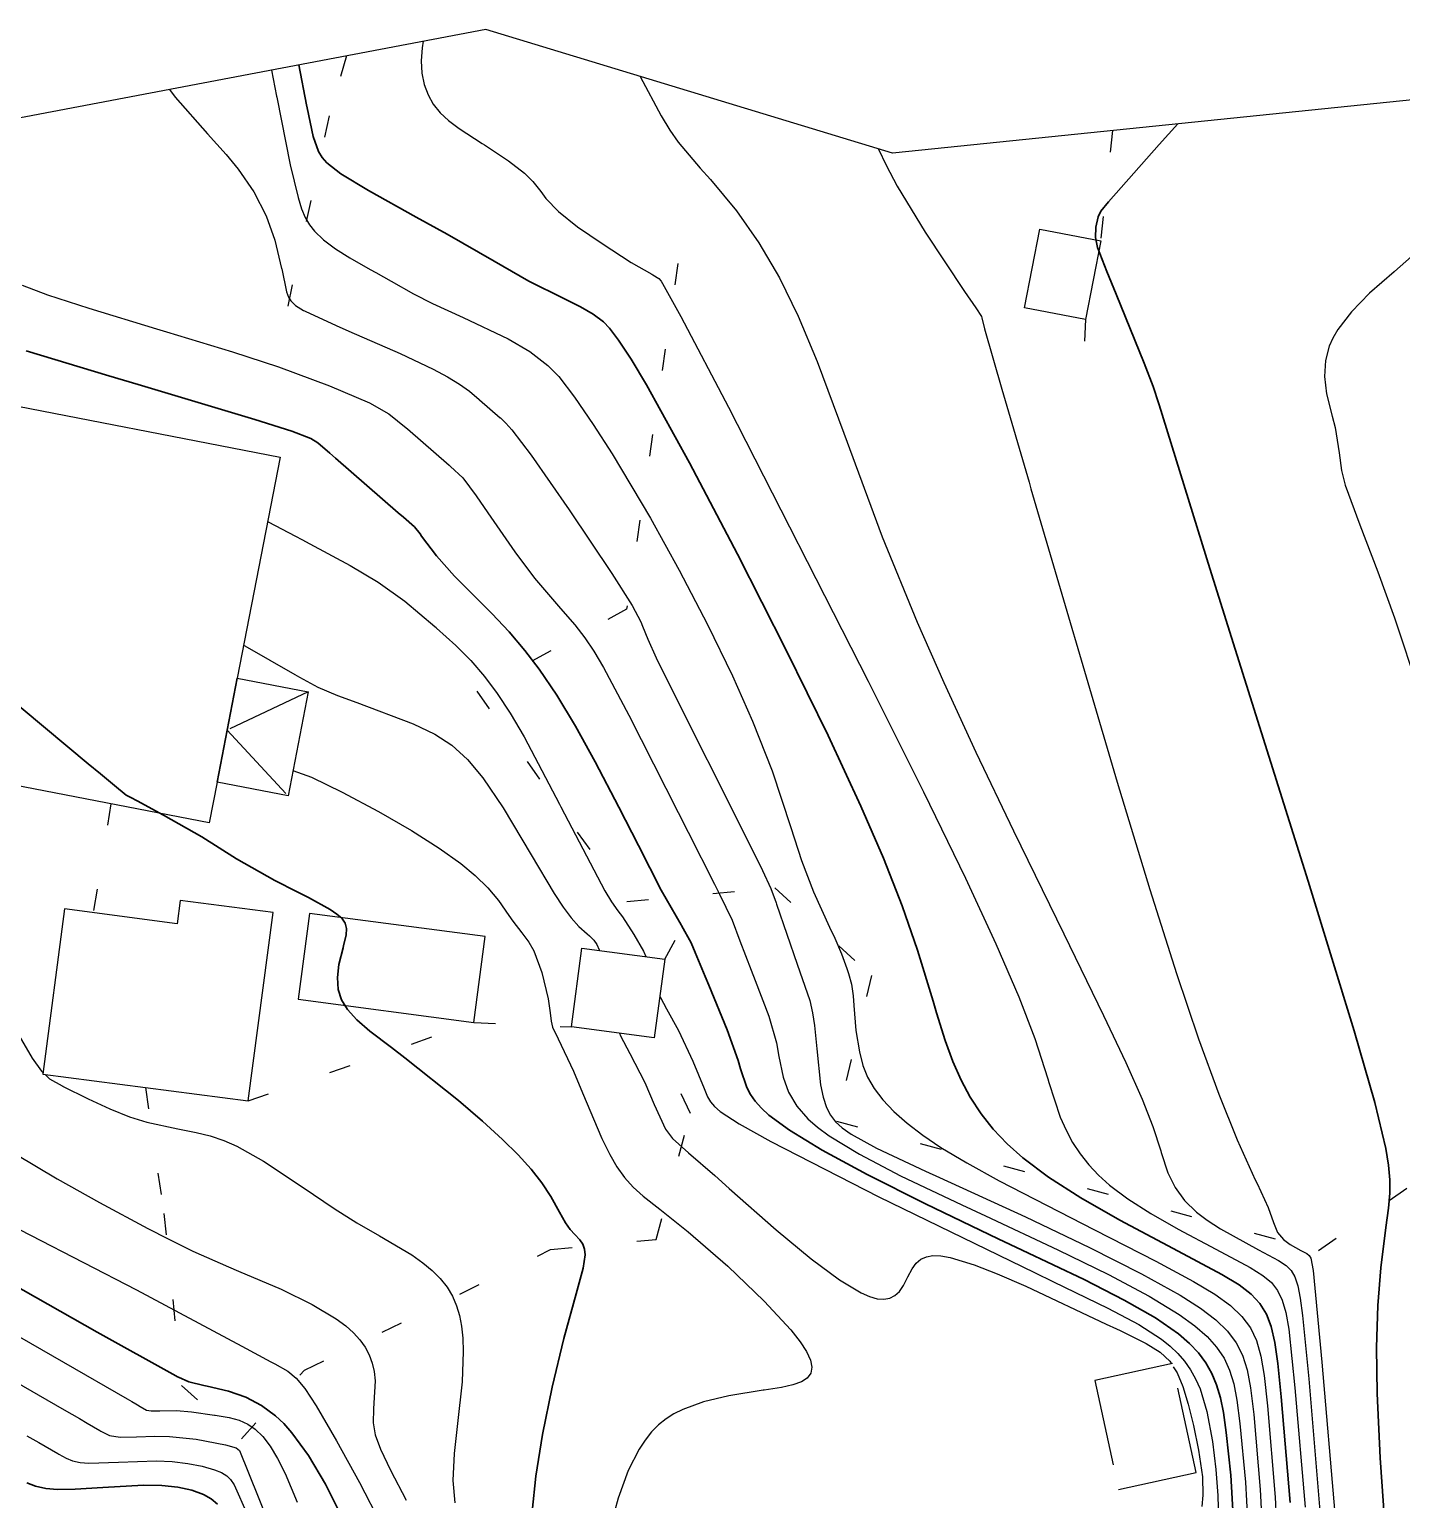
# Model space of a CAD drawing. Header units: metres. Extents: x 1233805 to 1234355, y 654698 to 655114.
# Drawn here: x 1234240.63 to 1234272.36, y 655074.93 to 655108.94 of the extents above; entities that cross this region are included whole.
import ezdxf

# ---------------------------------------------------------------- set-up
doc = ezdxf.new("R2010")
doc.units = ezdxf.units.M
doc.linetypes.add('ИИDash_05_15', pattern=[2, 0.5, -1.5])
doc.linetypes.add('ИИDash_20_10', pattern=[3, 2, -1])
for name, color, linetype, lineweight in [('ИИ_ГОРИЗОНТАЛИ_ОСН', 32, 'Continuous', 25), ('ИИ_ГОРИЗОНТАЛИ_УТОЛЩ', 32, 'Continuous', 30), ('ИИ_СТРОЕНИЕ', 7, 'Continuous', 25), ('ИИ_УГОДЬЯ', 7, 'Continuous', 25)]:
    doc.layers.add(name, color=color, linetype=linetype, lineweight=lineweight)
doc.layers.add('Оформление точек', color=7, linetype='Continuous')

msp = doc.modelspace()

# ---------------------------------------------------------------- linework, layer by layer
at = {"layer": 'ИИ_ГОРИЗОНТАЛИ_ОСН'}
for points, elevation in [([(1234249.73148884, 655108.65982694), (1234249.70610259, 655108.51193482), (1234249.68690889, 655108.20799627), (1234249.7036277, 655107.92498833), (1234249.75624778, 655107.66304587), (1234249.84477194, 655107.42214918), (1234249.96718673, 655107.20516803), (1234250.12509262, 655107.00745862), (1234250.31670699, 655106.82948129), (1234250.56781592, 655106.64740182), (1234251.09744411, 655106.29813153), (1234251.15017089, 655106.26447103), (1234251.70585164, 655105.89559479), (1234252.07433848, 655105.61316981), (1234252.27012132, 655105.42000261), (1234252.45440348, 655105.18271394), (1234252.5703726, 655105.02738116), (1234252.86551008, 655104.72110057), (1234253.3044724, 655104.37217882), (1234253.87009488, 655103.98068956), (1234254.54472387, 655103.54571707), (1234255.01893516, 655103.27275024), (1234255.04148935, 655103.26132458), (1234255.18307908, 655103.17498075), (1234255.23291092, 655103.11225856), (1234255.26760598, 655103.06159238), (1234255.26904496, 655103.05953304), (1234255.69417909, 655102.29658343), (1234256.78968564, 655100.1972754), (1234260.02252934, 655093.86415125), (1234261.3015755, 655091.30106415), (1234262.27327715, 655089.30442402), (1234262.97926336, 655087.78735161), (1234263.51010439, 655086.56028675), (1234263.88007457, 655085.5948629), (1234264.17488095, 655084.66731357), (1234264.20195793, 655084.57582303), (1234264.46677284, 655083.77996826), (1234264.6018385, 655083.4727908), (1234264.75201845, 655083.19353668), (1234264.92761597, 655082.92573104), (1234265.12716954, 655082.67405878), (1234265.35329326, 655082.43524091), (1234265.60784924, 655082.20733747), (1234266.02899434, 655081.89113844), (1234266.5569946, 655081.55197667), (1234267.1916163, 655081.18830444), (1234268.06271845, 655080.72575165), (1234268.85902813, 655080.29948898), (1234269.1518134, 655080.1171417), (1234269.34676391, 655079.95406339), (1234269.49019949, 655079.77129019), (1234269.59772262, 655079.54720538), (1234269.68041314, 655079.26121505), (1234269.74935367, 655078.8776548), (1234269.89342467, 655077.51605108), (1234270.12525908, 655074.75803814)], 48.5), ([(1234246.22689705, 655107.99381798), (1234246.34456335, 655107.38949194), (1234246.34901502, 655107.36661591), (1234246.6590945, 655105.80687731), (1234246.83901188, 655105.0465557), (1234246.92130204, 655104.786825), (1234247.00674344, 655104.58328485), (1234247.10323585, 655104.41674556), (1234247.22317835, 655104.26573411), (1234247.43109851, 655104.06804824), (1234247.7018269, 655103.86397906), (1234248.03556629, 655103.65179622), (1234248.50444631, 655103.38567493), (1234248.63749521, 655103.31189877), (1234248.99137101, 655103.1114126), (1234249.50674423, 655102.82324756), (1234249.9479992, 655102.59865804), (1234250.6541202, 655102.27279376), (1234251.70002243, 655101.77848872), (1234252.20168724, 655101.48253802), (1234252.61564942, 655101.16291032), (1234252.87256508, 655100.90415981), (1234253.22989093, 655100.42729738), (1234253.6641789, 655099.79698136), (1234254.10319281, 655099.12032151), (1234254.99345097, 655097.63125043), (1234255.65365982, 655096.43096855), (1234256.30572846, 655095.17166442), (1234256.88296179, 655093.98247086), (1234257.35065457, 655092.93529979), (1234257.79989564, 655091.78460958), (1234258.23471964, 655090.4730507), (1234258.48136626, 655089.71457117), (1234258.76021824, 655088.98962836), (1234259.12932923, 655088.17125977), (1234259.24951162, 655087.91362424), (1234259.40424072, 655087.55294704), (1234259.52743241, 655087.21340158), (1234259.55072791, 655087.1449178), (1234259.56719021, 655087.09776884), (1234259.64090839, 655086.85191445), (1234259.67882149, 655086.58654033), (1234259.69364482, 655086.3586522), (1234259.73963082, 655085.78254798), (1234259.81909431, 655085.28875563), (1234259.90055757, 655084.97326642), (1234260.01035424, 655084.70071198), (1234260.16235466, 655084.43688431), (1234260.36046895, 655084.17653651), (1234260.61384305, 655083.90958799), (1234260.92140476, 655083.63876795), (1234261.28531437, 655083.36218427), (1234261.70705613, 655083.07872366), (1234262.30387305, 655082.71909518), (1234263.05355626, 655082.30342115), (1234265.25640914, 655081.17135178), (1234266.67902166, 655080.44814144), (1234267.5488928, 655079.97847062), (1234268.04170679, 655079.67998395), (1234268.40029314, 655079.41969477), (1234268.66616478, 655079.16740054), (1234268.86177837, 655078.90139932), (1234269.00051927, 655078.60856243), (1234269.10258096, 655078.25276442), (1234269.17942309, 655077.80146539), (1234269.25690606, 655077.10366084), (1234269.43431334, 655074.98846836), (1234269.52757831, 655073.01666083)], 47.5), ([(1234254.75221758, 655107.84790836), (1234255.23466762, 655106.93608749), (1234255.43622575, 655106.60437894), (1234255.63067899, 655106.32433887), (1234256.13988654, 655105.72495707), (1234256.37385309, 655105.46441266), (1234256.9750657, 655104.74098169), (1234257.49589775, 655104.00016465), (1234257.97424036, 655103.18815243), (1234258.40809427, 655102.30615909), (1234258.84336717, 655101.25327811), (1234259.4571088, 655099.59904008), (1234260.3503192, 655097.20179552), (1234261.15275247, 655095.22827449), (1234261.76954029, 655093.82689418), (1234262.51242706, 655092.21798174), (1234263.38071273, 655090.40068583), (1234264.54437352, 655088.01932804), (1234265.46893544, 655086.12605472), (1234265.98071032, 655085.03992346), (1234266.35620123, 655084.19139687), (1234266.60604449, 655083.55927837), (1234266.78819694, 655082.99685917), (1234266.79941188, 655082.95912113), (1234266.9545057, 655082.49302678), (1234267.12038998, 655082.15119184), (1234267.33854793, 655081.8483268), (1234267.61816853, 655081.5761477), (1234267.86317403, 655081.39169461), (1234268.17042332, 655081.1937314), (1234269.04709725, 655080.71097368), (1234269.51409579, 655080.45999816), (1234269.69225528, 655080.34459192), (1234269.80596751, 655080.23041491), (1234269.89170915, 655080.08061289), (1234269.95925502, 655079.87526353), (1234270.01663969, 655079.59072256), (1234270.07109609, 655079.19151352), (1234270.21168398, 655077.72224619), (1234270.46933015, 655074.67439502)], 49), ([(1234243.86505016, 655107.54497508), (1234243.99854817, 655107.36840087), (1234244.74717528, 655106.51762042), (1234245.17650721, 655106.03935296), (1234245.45524815, 655105.70222531), (1234245.81555113, 655105.17659548), (1234246.09918462, 655104.62716294), (1234246.30587301, 655104.05883062), (1234246.45947906, 655103.40538151), (1234246.46050749, 655103.40015587), (1234246.57587048, 655102.86424854), (1234246.6182221, 655102.74238622), (1234246.66945638, 655102.65564095), (1234246.78257634, 655102.54774792), (1234246.96644415, 655102.43539119), (1234246.98523832, 655102.42507749), (1234247.00223178, 655102.41569683), (1234247.7187889, 655102.08444863), (1234248.01246436, 655101.95880559), (1234249.1995527, 655101.44289377), (1234249.96762514, 655101.0803233), (1234250.29647832, 655100.9035037), (1234250.57269395, 655100.73365777), (1234250.80040831, 655100.56919596), (1234251.02686936, 655100.37595896), (1234251.03553327, 655100.36819154), (1234251.5096822, 655099.95522012), (1234251.51766752, 655099.94858477), (1234251.6465619, 655099.8319369), (1234251.78394347, 655099.67660184), (1234252.22628809, 655099.08637145), (1234253.10532265, 655097.8201313), (1234254.09533364, 655096.34823794), (1234254.5643718, 655095.61481803), (1234254.76586631, 655095.23590007), (1234254.80492591, 655095.13253959), (1234254.92563582, 655094.82951335), (1234255.1237066, 655094.39990737), (1234256.13371868, 655092.37220117), (1234256.47478608, 655091.69468575), (1234257.57884603, 655089.47838467), (1234257.77413292, 655089.06836997), (1234257.89389685, 655088.73346024), (1234257.90252776, 655088.70738352), (1234258.37976692, 655087.31900703), (1234258.44688237, 655087.13891018), (1234258.67274457, 655086.47362894), (1234258.73903038, 655086.19015021), (1234258.785614, 655085.89581357), (1234258.83381425, 655085.35576522), (1234258.92030762, 655084.52570579), (1234258.9820106, 655084.23742201), (1234259.06158849, 655084.00254017), (1234259.15339083, 655083.82618573), (1234259.27125535, 655083.67282993), (1234259.42528554, 655083.52934642), (1234259.62677167, 655083.3853182), (1234260.21587447, 655083.06156606), (1234261.34853081, 655082.53176442), (1234261.67283574, 655082.3838824), (1234263.65998022, 655081.46990607), (1234265.1450119, 655080.76122462), (1234266.34112823, 655080.1561745), (1234267.23447106, 655079.66048524), (1234267.70471443, 655079.36245503), (1234268.06207301, 655079.09275219), (1234268.33307172, 655078.83135674), (1234268.53571768, 655078.56078816), (1234268.67997194, 655078.27304199), (1234268.78590078, 655077.93491846), (1234268.8640924, 655077.5188556), (1234268.93864676, 655076.89746572), (1234269.09177899, 655075.16692252), (1234269.17389173, 655073.53239478)], 47), ([(1234260.26564711, 655106.16781622), (1234260.44237073, 655105.79249984), (1234260.6955943, 655105.31245855), (1234261.33798997, 655104.24590807), (1234262.2508426, 655102.87240091), (1234262.51054201, 655102.49373718), (1234262.6429756, 655102.29365741), (1234262.64969627, 655102.26587498), (1234262.7125378, 655102.01366128), (1234263.11782836, 655100.61187032), (1234263.74262778, 655098.46315862), (1234263.7869299, 655098.31070101), (1234265.78200727, 655091.52784914), (1234266.53806867, 655089.04628516), (1234267.15412441, 655087.10154896), (1234267.66307306, 655085.58940026), (1234268.13049613, 655084.30541768), (1234268.55311567, 655083.2559042), (1234268.97536427, 655082.33085378), (1234269.01803295, 655082.24179104), (1234269.27220731, 655081.68506575), (1234269.39677131, 655081.34273087), (1234269.39686583, 655081.34241922), (1234269.48876615, 655081.10881699), (1234269.62848783, 655080.94495794), (1234269.78390575, 655080.83547393), (1234270.03159235, 655080.69619079), (1234270.16916345, 655080.62050734), (1234270.22269593, 655080.5787871), (1234270.25725229, 655080.51557554), (1234270.31627379, 655080.22847604), (1234270.51752677, 655078.10783668), (1234270.8186856, 655074.60911378)], 49.5), ([(1234272.85012927, 655103.91214197), (1234272.19688158, 655103.33898045), (1234272.18719358, 655103.33086092), (1234271.61904456, 655102.83298899), (1234271.19807853, 655102.39956945), (1234270.88558492, 655101.99099421), (1234270.77217333, 655101.7978818), (1234270.68732784, 655101.61223676), (1234270.59719438, 655101.27452757), (1234270.57762474, 655100.90614625), (1234270.62585758, 655100.50562583), (1234270.75183703, 655099.99105974), (1234270.82154885, 655099.72610822), (1234270.91551277, 655099.13976603), (1234270.97167256, 655098.73506536), (1234271.05450395, 655098.39273518), (1234271.39046374, 655097.48082382), (1234271.81059307, 655096.38856863), (1234272.19369706, 655095.32537352), (1234272.76067797, 655093.63355755)], 50.5), ([(1234240.46192614, 655103.02284283), (1234241.04519811, 655102.79980014), (1234242.00291194, 655102.4891101), (1234243.5691854, 655102.01114835), (1234243.79539954, 655101.94310343), (1234245.32650218, 655101.4760412), (1234246.38868251, 655101.12869586), (1234247.5653488, 655100.69559648), (1234248.49166407, 655100.2974498), (1234248.9406904, 655100.04611647), (1234249.33733711, 655099.72338582), (1234249.36939702, 655099.69489657), (1234250.33273278, 655098.85628961), (1234250.36471623, 655098.8291256), (1234250.64859333, 655098.56131141), (1234250.95853783, 655098.14864378), (1234251.22970186, 655097.75417913), (1234251.85529017, 655096.85265349), (1234252.30788087, 655096.24395146), (1234252.9095725, 655095.53853735), (1234253.24068955, 655095.16070667), (1234253.47201177, 655094.86506182), (1234253.68196694, 655094.5540334), (1234253.90620428, 655094.17862408), (1234254.49117664, 655093.07226939), (1234255.62876086, 655090.82456703), (1234255.85723819, 655090.36975221), (1234256.46726489, 655089.16386597), (1234256.5867145, 655088.93511022), (1234256.87943929, 655088.32988999), (1234257.05933192, 655087.85521634), (1234257.31690842, 655087.17328427), (1234257.40993398, 655086.94114228), (1234257.72416948, 655086.11536436), (1234257.89970986, 655085.49348243), (1234257.95823224, 655085.18263093), (1234258.05758882, 655084.70314226), (1234258.18420443, 655084.35188209), (1234258.37273038, 655084.03273203), (1234258.63105338, 655083.73872561), (1234258.8508302, 655083.54710553), (1234259.11958928, 655083.34844813), (1234259.82114281, 655082.91787187), (1234260.77325822, 655082.42153836), (1234262.18833799, 655081.74847464), (1234262.73563449, 655081.49474058), (1234264.41124149, 655080.71077448), (1234265.5839695, 655080.13449447), (1234266.51885161, 655079.63569675), (1234267.2178066, 655079.21131833), (1234267.57500464, 655078.95464398), (1234267.85886863, 655078.70808889), (1234268.081698, 655078.46100554), (1234268.25389585, 655078.20186315), (1234268.38055088, 655077.92760588), (1234268.4767839, 655077.61128441), (1234268.55044565, 655077.23134749), (1234268.62038745, 655076.6912706), (1234268.74935855, 655075.33723391), (1234268.82012432, 655074.04334139)], 46.5), ([(1234246.1326334577, 655097.552889407), (1234246.14625669, 655097.54641334), (1234246.77791024, 655097.21860187), (1234246.92621291, 655097.13898812), (1234247.1108553, 655097.04054225), (1234248.04316126, 655096.53344933), (1234248.69052283, 655096.14764192), (1234249.30733643, 655095.71184217), (1234250.00541221, 655095.12282945), (1234250.03005966, 655095.10117801), (1234250.04184952, 655095.0908227), (1234250.489941, 655094.68631098), (1234250.83377336, 655094.33945069), (1234251.15185373, 655093.9710818), (1234251.44730557, 655093.57545376), (1234251.74125809, 655093.1239121), (1234252.06487735, 655092.57202744), (1234252.88765862, 655091.01482736), (1234252.91981078, 655090.95199721), (1234253.93550313, 655089.01456914), (1234254.09152463, 655088.75551717), (1234254.2368485, 655088.55308522), (1234254.34246982, 655088.4109226), (1234254.60762304, 655088.00319805), (1234254.82867849, 655087.61422438), (1234254.88385724, 655087.4898930042)], 45.5), ([(1234245.5783916425, 655094.6926797284), (1234245.60565592, 655094.67871008), (1234246.76843464, 655094.01490252), (1234246.87131361, 655093.95368738), (1234247.29313246, 655093.72002585), (1234247.75179321, 655093.5305054), (1234248.1957135, 655093.36995388), (1234249.50025134, 655092.87743202), (1234250.00431119, 655092.63903485), (1234250.39676889, 655092.38180852), (1234250.75957038, 655092.05168186), (1234251.1153432, 655091.62562867), (1234251.58017371, 655090.93437465), (1234252.22874427, 655089.84229375), (1234252.76084425, 655088.94665777), (1234252.9669913, 655088.63779773), (1234253.15867538, 655088.38547649), (1234253.33574069, 655088.18876566), (1234253.52475333, 655088.01823695), (1234253.57857862, 655087.97263332), (1234253.68108447, 655087.87085965), (1234253.75241885, 655087.76831984), (1234253.80598675, 655087.6457506), (1234253.8099018952, 655087.6312740461)], 45), ([(1234246.722106407, 655091.7949238992), (1234247.15100164, 655091.64080992), (1234247.85893252, 655091.29603748), (1234248.69672396, 655090.84666734), (1234249.46442007, 655090.40379559), (1234250.10314602, 655090.00145032), (1234250.60358088, 655089.64593454), (1234250.93705545, 655089.3681052), (1234251.22615972, 655089.08252076), (1234251.47195984, 655088.7897685), (1234251.71414325, 655088.44246303), (1234251.8039253, 655088.30835374), (1234252.01224843, 655088.04025564), (1234252.17953617, 655087.82496019), (1234252.29483644, 655087.62297272), (1234252.47987931, 655087.12005037), (1234252.62461425, 655086.51574331), (1234252.66575632, 655086.18691224), (1234252.68883593, 655085.99436757), (1234252.72541983, 655085.85718559), (1234252.85570696, 655085.58576601), (1234253.21152903, 655084.84164128), (1234253.41856378, 655084.33971581), (1234253.86768838, 655083.2830705), (1234254.04782304, 655082.9173124), (1234254.21350978, 655082.627685), (1234254.38840212, 655082.37997598), (1234254.58522015, 655082.16128777), (1234254.82238375, 655081.94817667), (1234255.203287, 655081.64766202), (1234255.85918329, 655081.12788541), (1234256.77825959, 655080.3288406), (1234257.61816615, 655079.52525725), (1234258.23214189, 655078.8580987), (1234258.44700944, 655078.5844508), (1234258.59756751, 655078.35430769), (1234258.68787698, 655078.15937075), (1234258.72043262, 655077.99394404), (1234258.69568628, 655077.85595724), (1234258.6132014, 655077.74279961), (1234258.47800244, 655077.65500659), (1234258.28234363, 655077.58396837), (1234258.02217185, 655077.52638487), (1234257.61856512, 655077.46477159), (1234257.59618697, 655077.46162806), (1234256.80006051, 655077.33492827), (1234256.21719239, 655077.19623849), (1234255.73431465, 655077.01861707), (1234255.52994928, 655076.91412245), (1234255.34883579, 655076.79847029), (1234255.17490683, 655076.65843369), (1234255.01338633, 655076.49590572), (1234254.86363019, 655076.31024952), (1234254.72467742, 655076.10028112), (1234254.47661922, 655075.60544659), (1234254.2443074, 655074.96208212), (1234254.07035188, 655074.34620178)], 44.5), ([(1234255.2052202553, 655086.5771229565), (1234255.21974668, 655086.54383882), (1234255.36109306, 655086.28661142), (1234255.63383079, 655085.7841446), (1234255.96791268, 655085.07589663), (1234256.2307074, 655084.44400278), (1234256.24620581, 655084.40179588), (1234256.30950972, 655084.24408699), (1234256.37557427, 655084.13226517), (1234256.46980363, 655084.02341557), (1234256.60072403, 655083.90967816), (1234257.0369136, 655083.6201078), (1234257.76998316, 655083.21109651), (1234260.26913726, 655081.93772616), (1234263.86795234, 655080.18189509), (1234264.30647922, 655079.97194633), (1234265.56452362, 655079.36181003), (1234266.28585976, 655078.97829731), (1234266.80750828, 655078.64214365), (1234267.01045066, 655078.47947558), (1234267.18447769, 655078.31298451), (1234267.33903675, 655078.13274786), (1234267.47533717, 655077.93688972), (1234267.59430665, 655077.7240971), (1234267.69718815, 655077.49216108), (1234267.85832549, 655076.96655613), (1234267.98386884, 655076.27888036), (1234268.06528012, 655075.63049998), (1234268.11215068, 655075.02823605), (1234268.12589347, 655074.45351341)], 45.5), ([(1234240.33477075, 655085.74788063), (1234240.69243806, 655085.14495849), (1234240.90785361, 655084.839777), (1234240.9405881288, 655084.809171909)], 43.5), ([(1234254.274432315, 655085.7185397968), (1234254.29820093, 655085.66177881), (1234254.51362352, 655085.24976618), (1234254.85660112, 655084.57930867), (1234255.07526596, 655084.07233301), (1234255.33435724, 655083.50035841), (1234255.49523016, 655083.2875805), (1234255.87138035, 655082.95147111), (1234256.47669404, 655082.42466163), (1234256.81233133, 655082.12612923), (1234257.89488054, 655081.17401567), (1234258.70316621, 655080.50402936), (1234259.36008237, 655080.01418629), (1234259.85893662, 655079.71158756), (1234260.05644922, 655079.62638895), (1234260.23270622, 655079.57828853), (1234260.38863479, 655079.56701635), (1234260.5256722, 655079.59245781), (1234260.64195665, 655079.65231502), (1234260.74507228, 655079.74834405), (1234260.83739148, 655079.88072268), (1234260.94174608, 655080.08221297), (1234261.0390495, 655080.26989905), (1234261.13398552, 655080.39974292), (1234261.2418753, 655080.49086623), (1234261.36889844, 655080.54842303), (1234261.51985008, 655080.57446808), (1234261.70119488, 655080.56972955), (1234261.91721215, 655080.53375925), (1234262.47824177, 655080.36327007), (1234263.00412282, 655080.15645917), (1234263.67021575, 655079.86702883), (1234265.53075319, 655078.99220158), (1234265.76759701, 655078.87829084), (1234265.84819458, 655078.83960491), (1234266.45328392, 655078.54012606), (1234266.77530922, 655078.34227956), (1234266.99834879, 655078.1332194), (1234267.0368725653, 655078.0719772079)], 45), ([(1234240.9885960682, 655084.764286955), (1234241.09530988, 655084.66451503), (1234241.38766654, 655084.49851149), (1234241.38854983, 655084.49805802), (1234241.39234112, 655084.49611161), (1234241.98789135, 655084.19808794), (1234242.4897495, 655083.96909996), (1234242.94343505, 655083.78830312), (1234243.34294543, 655083.65872085), (1234244.05571639, 655083.50755622), (1234244.48530028, 655083.42594674), (1234244.81057822, 655083.34405627), (1234245.11989934, 655083.23964192), (1234245.42052059, 655083.10895841), (1234246.03865392, 655082.76031994), (1234246.96065113, 655082.14770769), (1234247.67335002, 655081.6675855), (1234248.19941275, 655081.33641524), (1234248.72526773, 655081.03386994), (1234249.46918422, 655080.59289907), (1234249.72593024, 655080.41183328), (1234249.94112731, 655080.23340589), (1234250.12923404, 655080.04370076), (1234250.28472787, 655079.84590411), (1234250.41006348, 655079.63687085), (1234250.50647739, 655079.4144909), (1234250.5722869, 655079.19168774), (1234250.61965683, 655078.94214944), (1234250.64880786, 655078.66477482), (1234250.65998101, 655078.35732566), (1234250.63068559, 655077.65841361), (1234250.52531031, 655076.69284072), (1234250.44648943, 655075.99654823), (1234250.42002045, 655075.37650868), (1234250.46390888, 655074.85776394)], 43.5), ([(1234240.31104155, 655082.92039842), (1234241.26803762, 655082.34934398), (1234242.24824661, 655081.80147633), (1234243.36852896, 655081.20569095), (1234243.54988981, 655081.11061467), (1234243.65424006, 655081.05575599), (1234244.40621664, 655080.67528098), (1234245.22910763, 655080.31377662), (1234245.45933372, 655080.21831395), (1234246.44750256, 655079.79595558), (1234247.1634867, 655079.44582924), (1234247.72433234, 655079.11081747), (1234247.94414144, 655078.94950586), (1234248.12434773, 655078.79175916), (1234248.27174732, 655078.63095844), (1234248.39274971, 655078.46079488), (1234248.48766791, 655078.2808449), (1234248.55698894, 655078.09019632), (1234248.60039915, 655077.89291743), (1234248.62075195, 655077.6808598), (1234248.59502672, 655077.16103271), (1234248.58269481, 655077.03201352), (1234248.57638249, 655076.7085163), (1234248.62603915, 655076.42660253), (1234248.7467484, 655076.09634779), (1234248.97678982, 655075.61511804), (1234249.33603731, 655074.92151416)], 43), ([(1234238.19203434, 655082.31479319), (1234243.10303439, 655079.78006303), (1234245.538958, 655078.47822733), (1234246.2124321, 655078.11564131), (1234246.30090274, 655078.06954827), (1234246.60461858, 655077.89975053), (1234246.79712427, 655077.74183753), (1234246.99519394, 655077.50059537), (1234247.25509776, 655077.10262653), (1234247.73110825, 655076.29215892), (1234248.25967624, 655075.32904329), (1234248.76462851, 655074.35243368)], 42.5), ([(1234236.15906305, 655081.13009374), (1234241.41556786, 655078.11397273), (1234242.88599737, 655077.26430465), (1234242.99865619, 655077.19901344), (1234243.08728994, 655077.14868881), (1234243.22720402, 655077.06521564), (1234243.24394863, 655077.05344176), (1234243.3348245, 655077.00264407), (1234243.44430705, 655076.98299449), (1234243.64326782, 655076.98677696), (1234244.02978894, 655076.99139492), (1234244.37765156, 655076.96146169), (1234244.90490552, 655076.88754567), (1234244.9204978, 655076.8852039), (1234244.92295104, 655076.8848355), (1234245.24398508, 655076.82979513), (1234245.47425769, 655076.76666909), (1234245.67430203, 655076.67886787), (1234245.84735754, 655076.56324364), (1234246.02116798, 655076.39384057), (1234246.19309134, 655076.16828573), (1234246.36463747, 655075.88483949), (1234246.54163338, 655075.53393544), (1234246.81956688, 655074.87591089)], 41.5), ([(1234240.08077921, 655077.78760744), (1234241.42715247, 655077.00986502), (1234241.78270078, 655076.8044497), (1234241.96553953, 655076.70006168), (1234242.25570307, 655076.53035939), (1234242.27587336, 655076.51763511), (1234242.4805718, 655076.41534534), (1234242.72213941, 655076.37795762), (1234243.1007722, 655076.38691023), (1234243.52598988, 655076.40105508), (1234243.86725618, 655076.39393874), (1234244.48306502, 655076.32766684), (1234245.16448808, 655076.19840309), (1234245.4056106, 655076.13044504), (1234245.48620237, 655076.07059553), (1234246.78066675, 655072.84943004)], 41), ([(1234267.0789866727, 655078.0050273765), (1234267.16781324, 655077.8638176), (1234267.29805205, 655077.54988923), (1234267.42567298, 655077.14243992), (1234267.54935996, 655076.64537765), (1234267.66560954, 655076.07268524), (1234267.75791191, 655075.46182776), (1234267.76606833, 655075.03394484), (1234267.7404978, 655074.77352687)], 45), ([(1234240.56674536, 655076.40988597), (1234240.84378858, 655076.25143426), (1234241.28420212, 655075.99550314), (1234241.30566402, 655075.98240576), (1234241.47522161, 655075.88661821), (1234241.625081, 655075.82812133), (1234241.79789257, 655075.79027455), (1234241.99997176, 655075.77292074), (1234242.68963667, 655075.79749804), (1234243.56761664, 655075.82917952), (1234243.93137515, 655075.81124058), (1234244.28906074, 655075.76919746), (1234244.62483617, 655075.70475212), (1234244.90798816, 655075.62369378), (1234245.06875525, 655075.55645112), (1234245.19011639, 655075.48119958), (1234245.28049889, 655075.39364501), (1234245.36112409, 655075.27338722), (1234245.65943252, 655074.59815961)], 40.5)]:
    msp.add_lwpolyline(points, dxfattribs=dict(at, elevation=elevation))
at = {"layer": 'ИИ_ГОРИЗОНТАЛИ_УТОЛЩ'}
for points, elevation in [([(1234246.86081853, 655108.11428776), (1234247.03716996, 655107.18852629), (1234247.04983105, 655107.12333024), (1234247.05087752, 655107.1179412), (1234247.19117813, 655106.45577415), (1234247.31545336, 655106.10989928), (1234247.3983496, 655105.97512428), (1234247.50396019, 655105.85286172), (1234247.82973229, 655105.59635677), (1234248.46527036, 655105.20777194), (1234249.57192436, 655104.59346245), (1234250.28975209, 655104.19872006), (1234251.37632877, 655103.5725695), (1234252.17720951, 655103.11286745), (1234252.98453724, 655102.70871589), (1234253.37075589, 655102.51990665), (1234253.66416713, 655102.34829185), (1234253.89936425, 655102.16894553), (1234254.04074805, 655102.02466699), (1234254.24874845, 655101.74444488), (1234254.54156847, 655101.30615635), (1234254.89650224, 655100.7158466), (1234255.89156831, 655098.91426291), (1234257.00055534, 655096.7993183), (1234258.12948661, 655094.57557968), (1234259.09610225, 655092.60253557), (1234259.85620137, 655090.97185057), (1234260.37719454, 655089.76692736), (1234260.80980702, 655088.66460613), (1234261.16442659, 655087.64346256), (1234261.52603305, 655086.45870872), (1234261.60450398, 655086.19252494), (1234261.80262385, 655085.55340409), (1234261.97904295, 655085.06689897), (1234262.17057586, 655084.63166755), (1234262.38364749, 655084.23587803), (1234262.63272878, 655083.85640894), (1234262.91579168, 655083.49978898), (1234263.2365178, 655083.16140499), (1234263.59752994, 655082.83852723), (1234264.19481753, 655082.39058136), (1234264.94357232, 655081.91022052), (1234265.84343501, 655081.39526965), (1234267.07835352, 655080.74052915), (1234268.20396046, 655080.1389798), (1234268.60161669, 655079.89561897), (1234268.87870286, 655079.68350689), (1234269.08223791, 655079.4664986), (1234269.23234362, 655079.22222756), (1234269.34198244, 655078.9335773), (1234269.42664628, 655078.56459122), (1234269.49638243, 655078.07876338), (1234269.57516537, 655077.30985596), (1234269.7795746, 655074.8623084)], 48), ([(1234267.18406025, 655106.74816899), (1234266.75103227, 655106.27206449), (1234265.57823154, 655104.95033151), (1234265.40311078, 655104.7284269), (1234265.33943573, 655104.5997273), (1234265.29151928, 655104.3648371), (1234265.27783485, 655104.12478399), (1234265.32467616, 655103.89424953), (1234265.54419105, 655103.33468058), (1234265.75607841, 655102.81409649), (1234266.40558594, 655101.21474787), (1234266.6145905, 655100.67937486), (1234266.74317047, 655100.27292304), (1234266.74931133, 655100.25212812), (1234267.92355244, 655096.46744003), (1234268.42853294, 655094.87014482), (1234270.20181448, 655089.23751967), (1234271.26381998, 655085.77509498), (1234271.73977791, 655084.11349664), (1234271.99283619, 655083.0502177), (1234272.05608469, 655082.6645199), (1234272.08616426, 655082.33003179), (1234272.08603164, 655082.01958693), (1234272.05577887, 655081.67334289), (1234271.99502257, 655081.22631579), (1234271.87611397, 655080.29493117), (1234271.80823906, 655079.4181101), (1234271.78002093, 655078.45004042), (1234271.79279967, 655077.38804875), (1234271.86353704, 655075.895868), (1234271.99770555, 655074.02834606)], 50), ([(1234240.55279471, 655101.49798885), (1234242.46726484, 655100.91958703), (1234243.14088856, 655100.72067655), (1234245.84076988, 655099.91590215), (1234246.69712333, 655099.64228271), (1234247.13192226, 655099.47350429), (1234247.29857536, 655099.37270521), (1234247.57446671, 655099.13569857), (1234247.70326076, 655099.0216016), (1234249.15578336, 655097.7573591), (1234249.27781922, 655097.65307398), (1234249.5330661, 655097.42728096), (1234249.66364812, 655097.26515823), (1234249.69767851, 655097.21564613), (1234250.03893105, 655096.75805289), (1234250.46026567, 655096.28963614), (1234250.80471873, 655095.94510242), (1234251.31845076, 655095.42899499), (1234251.71831446, 655094.99870121), (1234252.08259464, 655094.5700307), (1234252.41192571, 655094.1407286), (1234252.82165526, 655093.53739911), (1234253.25527421, 655092.82250596), (1234253.71314453, 655091.99729383), (1234254.25711024, 655090.95025275), (1234254.70982232, 655090.05845453), (1234255.23786658, 655089.02730045), (1234255.69546875, 655088.22561228), (1234255.7057349, 655088.20892682), (1234255.92973744, 655087.81248375), (1234256.02552391, 655087.58280483), (1234256.25404993, 655087.0275615), (1234256.33678523, 655086.83259923), (1234256.76337721, 655085.79824003), (1234257.01380572, 655085.09115128), (1234257.06957197, 655084.89854496), (1234257.21612809, 655084.46333112), (1234257.3030039, 655084.29947384), (1234257.41149384, 655084.14506162), (1234257.5537351, 655083.98559106), (1234257.72981976, 655083.82325872), (1234258.20051827, 655083.47491106), (1234258.9561733, 655083.01622411), (1234260.00377369, 655082.44970366), (1234261.34570569, 655081.77378605), (1234263.02814517, 655080.96518486), (1234263.58708188, 655080.7018273), (1234265.01858927, 655080.01999041), (1234265.94585681, 655079.54774001), (1234266.66634307, 655079.13354013), (1234267.20114215, 655078.76215142), (1234267.45310446, 655078.54470018), (1234267.66287066, 655078.32283007), (1234267.834928, 655078.09183436), (1234267.97399537, 655077.84540632), (1234268.08169252, 655077.58399274), (1234268.16757792, 655077.28839895), (1234268.23667415, 655076.94378704), (1234268.30212815, 655076.48507548), (1234268.40713771, 655075.49464695), (1234268.46623148, 655074.54536443)], 46), ([(1234239.96313004, 655093.64074181), (1234241.98691926, 655091.94984457), (1234242.26839233, 655091.71644256), (1234242.59109899, 655091.44816129), (1234242.86797319, 655091.2257791), (1234242.9730646, 655091.17050896), (1234243.12047138, 655091.09477147), (1234243.73083962, 655090.7642444), (1234244.61257787, 655090.26118915), (1234245.01136078, 655090.00725371), (1234245.41713848, 655089.74912697), (1234246.30160383, 655089.25325008), (1234246.82091029, 655088.98767355), (1234247.08408161, 655088.85457969), (1234247.57972881, 655088.58380384), (1234247.73951642, 655088.4753012), (1234247.85167451, 655088.37771018), (1234247.93183116, 655088.26532021), (1234247.96282303, 655088.14127339), (1234247.95123432, 655087.98632647), (1234247.89292771, 655087.74396572), (1234247.88009696, 655087.6974516), (1234247.7859996, 655087.31120554), (1234247.75116428, 655087.00505184), (1234247.76998933, 655086.73066399), (1234247.84416832, 655086.48960278), (1234247.98130474, 655086.26450145), (1234248.19612591, 655086.02852916), (1234248.4978172, 655085.76772412), (1234248.99696697, 655085.38640879), (1234249.31076788, 655085.1504137), (1234250.55028478, 655084.16109445), (1234251.10764099, 655083.68306017), (1234251.56962886, 655083.26152273), (1234251.92699978, 655082.90604517), (1234252.22774589, 655082.57244212), (1234252.476228, 655082.25609888), (1234252.68423959, 655081.94207178), (1234252.88636582, 655081.57663422), (1234253.02192308, 655081.32978166), (1234253.12829147, 655081.17880261), (1234253.24127091, 655081.06120352), (1234253.35535309, 655080.94151437), (1234253.42284306, 655080.83932344), (1234253.46292003, 655080.72557647), (1234253.47548249, 655080.5962974), (1234253.43063171, 655080.28596653), (1234253.26823465, 655079.69046726), (1234252.98350693, 655078.65869503), (1234252.71513259, 655077.5354645), (1234252.49319869, 655076.43896269), (1234252.33816036, 655075.47092283), (1234252.25345608, 655074.65593383)], 44), ([(1234238.24736582, 655081.04215401), (1234242.19014192, 655078.80307523), (1234244.01358002, 655077.79366567), (1234244.05054182, 655077.77437192), (1234244.07089862, 655077.76368457), (1234244.31527886, 655077.65547322), (1234244.66353162, 655077.56936247), (1234244.74111658, 655077.55399584), (1234245.23066658, 655077.44118782), (1234245.63126755, 655077.2986834), (1234245.99510714, 655077.10806769), (1234246.31888452, 655076.86917421), (1234246.50865481, 655076.68883974), (1234246.69896136, 655076.4758899), (1234247.08253444, 655075.95056729), (1234247.47277949, 655075.28932455), (1234247.88179269, 655074.4717886)], 42), ([(1234240.5656745, 655075.31905987), (1234240.76923215, 655075.24091968), (1234241.00371816, 655075.19059808), (1234241.27780411, 655075.16788386), (1234241.68306505, 655075.17324693), (1234242.32650335, 655075.21375523), (1234243.2679771, 655075.26442029), (1234243.68724891, 655075.25540754), (1234244.05925921, 655075.21627585), (1234244.38167934, 655075.14725627), (1234244.65148824, 655075.04898447), (1234244.82842468, 655074.94957207), (1234244.9774405, 655074.82774615)], 40)]:
    msp.add_lwpolyline(points, dxfattribs=dict(at, elevation=elevation))
at = {"layer": 'ИИ_СТРОЕНИЕ'}
for points in [[(1234263.99049292, 655104.3151625), (1234265.39985796, 655104.04206049), (1234265.04780089, 655102.22524155), (1234263.63843586, 655102.49834356), (1234263.99049292, 655104.3151625)], [(1234246.4219433, 655099.04589623), (1234245.43065441, 655093.9302698), (1234244.96532163, 655091.52888235), (1234244.78216434, 655090.58368433), (1234237.88138725, 655091.92089371), (1234238.40474171, 655094.62170674), (1234238.56632465, 655095.45556856), (1234238.64297379, 655095.85112262), (1234239.52116621, 655100.3831056), (1234246.4219433, 655099.04589623)], [(1234247.07417343, 655093.61179421), (1234246.60884064, 655091.21040676), (1234244.96532163, 655091.52888235), (1234245.43065441, 655093.9302698), (1234247.07417343, 655093.61179421)], [(1234246.26002056, 655088.51283758), (1234244.11236266, 655088.7894123), (1234244.04152037, 655088.25128173), (1234241.43883108, 655088.59391323), (1234240.93558884, 655084.77119643), (1234245.68593603, 655084.15199022), (1234246.26002056, 655088.51283758)], [(1234246.84150871, 655086.50315967), (1234250.90217377, 655085.96859268), (1234251.16339217, 655087.9528537), (1234247.10272711, 655088.48742068), (1234246.84150871, 655086.50315967)], [(1234253.40334812, 655087.68479489), (1234255.31786056, 655087.43275856), (1234255.0782612, 655085.6127196), (1234253.16374877, 655085.86475593), (1234253.40334812, 655087.68479489)]]:
    msp.add_lwpolyline(points, close=True, dxfattribs=at)
at = {"layer": 'ИИ_СТРОЕНИЕ', "linetype": 'ИИDash_20_10'}
msp.add_lwpolyline([(1234247.07417343, 655093.61179421), (1234245.19798802, 655092.72957607), (1234246.60884064, 655091.21040676)], dxfattribs=at)
msp.add_lwpolyline([(1234265.26746233, 655077.68933808), (1234265.81108666, 655075.16684787), (1234267.60694976, 655075.55520749), (1234267.06332542, 655078.0776977), (1234265.26746233, 655077.68933808)], close=True, dxfattribs=at)
at = {"layer": 'ИИ_УГОДЬЯ', "linetype": 'ИИDash_05_15'}
for points in [[(1234247.96199891, 655108.32355492), (1234247.55939689, 655106.93404626), (1234246.5215697, 655102.17692184)], [(1234265.6771298, 655106.59366935), (1234265.39985796, 655104.04206049)], [(1234255.62376116, 655103.51967107), (1234254.4379302, 655095.52471367), (1234250.97155909, 655093.62673932), (1234254.44298411, 655088.76890114), (1234257.86676401, 655089.08057697), (1234260.09769635, 655087.05746105), (1234259.29351721, 655083.68561364), (1234270.44075537, 655080.69212689), (1234277.00743544, 655085.34729256), (1234276.99865278, 655092.21413426)], [(1234265.04780089, 655102.22524155), (1234265.00289689, 655101.24355501)], [(1234242.51364032, 655091.02327129), (1234242.10267188, 655088.50652179)], [(1234255.31786056, 655087.43275856), (1234256.15487406, 655088.92473906)], [(1234245.68593603, 655084.15199022), (1234250.90217377, 655085.96859268), (1234253.16374877, 655085.86475593)], [(1234243.31076243, 655084.46159332), (1234243.73646628, 655081.55210987), (1234244.14433587, 655077.57050091), (1234245.52826752, 655076.33700312), (1234246.98599819, 655077.9233556), (1234252.67967269, 655080.7141803), (1234255.12026533, 655080.94937217), (1234255.91657977, 655083.86403486), (1234255.0782612, 655085.6127196)]]:
    msp.add_lwpolyline(points, dxfattribs=at)
at = {"layer": 'Оформление точек', "color": 41}
msp.add_lwpolyline([(1234278.10062267, 655107.86740116), (1234260.58231708, 655106.07131826), (1234251.18274852, 655108.9356228), (1234238.71184064, 655106.56566454), (1234227.59284117, 655106.41290052), (1234221.97603537, 655100.72590665), (1234199.4423471, 655098.64822655), (1234167.80991711, 655097.02175164), (1234151.56760069, 655095.16243528), (1234148.21664875, 655098.81621333), (1234142.88559848, 655098.58785406), (1234142.2382512, 655100.56697962), (1234121.50957015, 655099.13719659), (1234118.22104335, 655094.64752576), (1234087.59800437, 655090.37291663)], dxfattribs=at)

doc.saveas('drawing.dxf')
